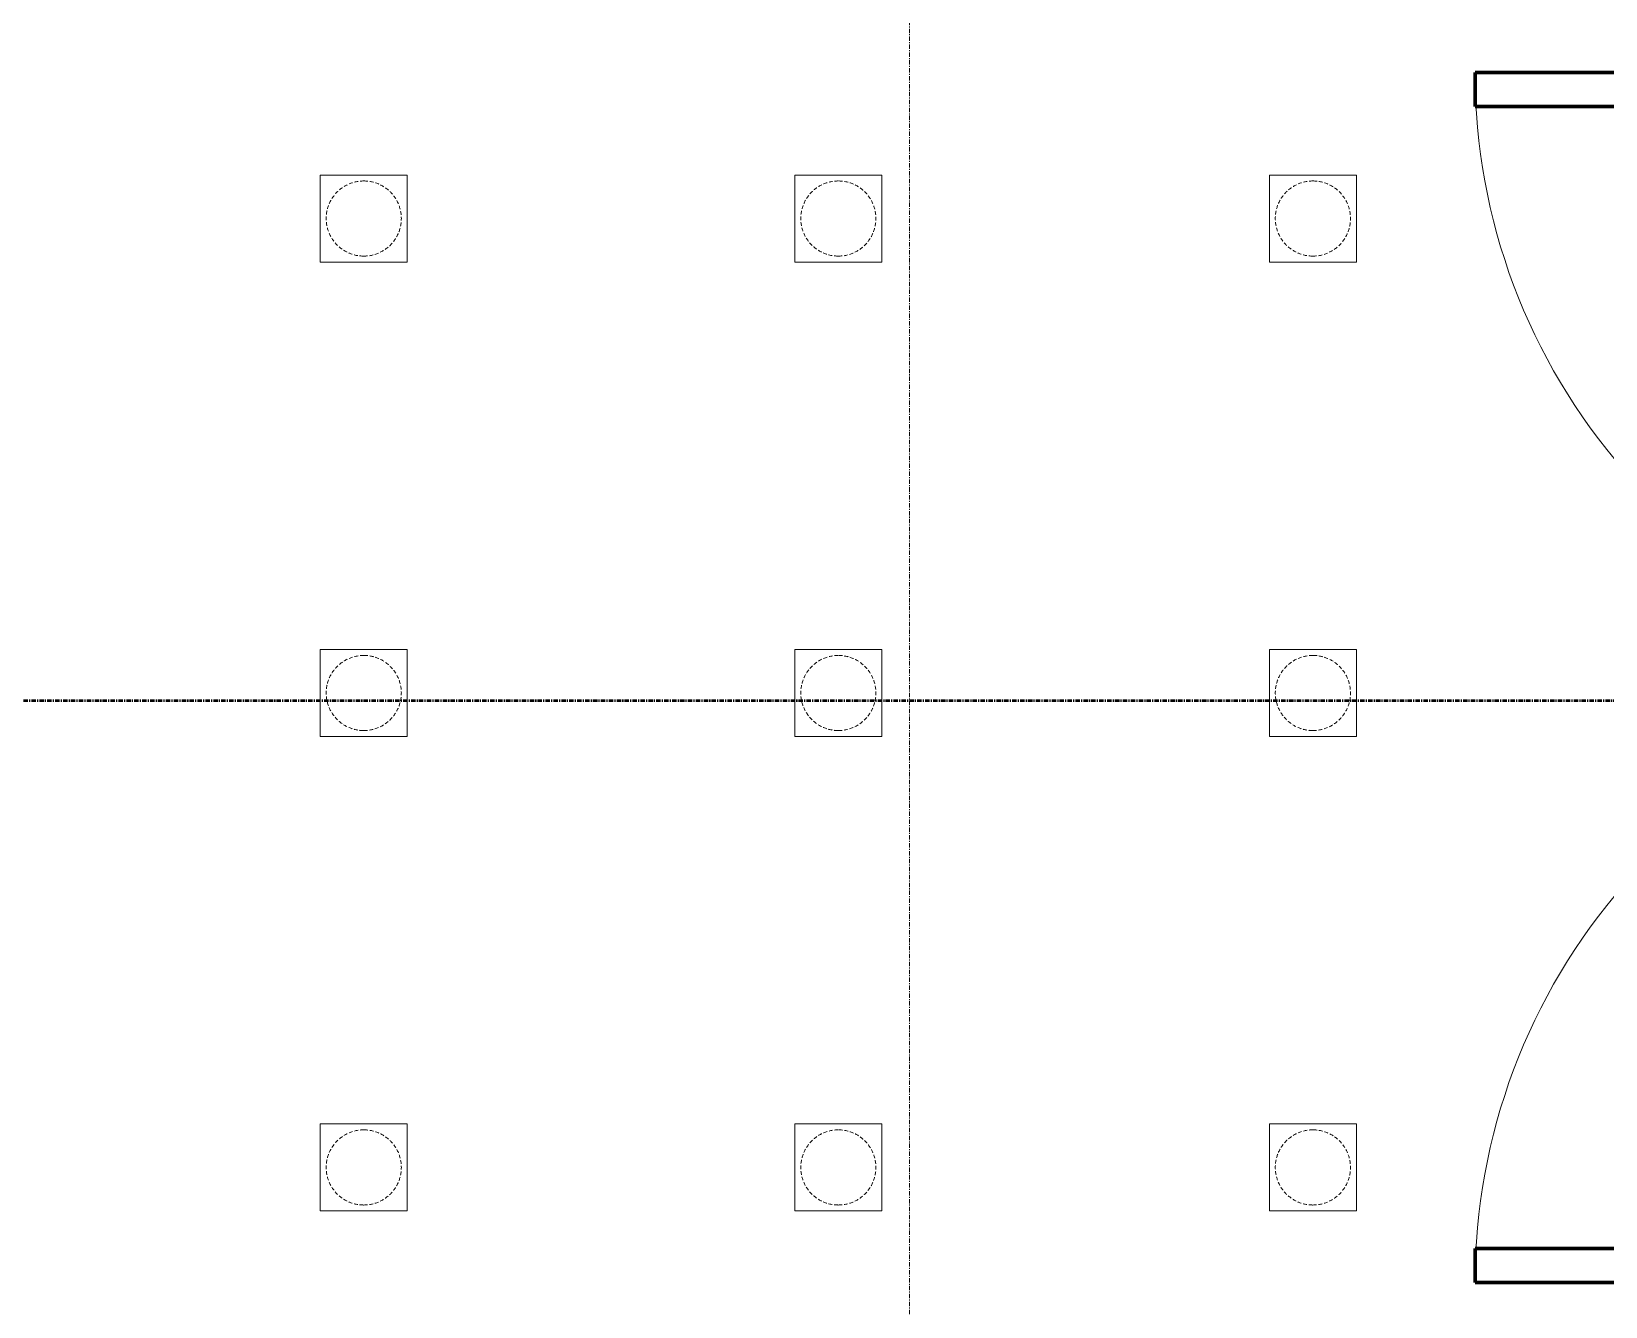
# Model space of a CAD drawing. Header units: millimetres. Extents: x -794868 to -715506, y -16735 to 22434.
# Drawn here: x -722992 to -721002, y 4374 to 5986 of the extents above; entities that cross this region are included whole.
import ezdxf
from ezdxf.xclip import XClip

# ---------------------------------------------------------------- set-up
doc = ezdxf.new("R2010")
doc.units = ezdxf.units.MM
doc.header["$XCLIPFRAME"] = 0
doc.linetypes.add('DPA_Grid _ Level 100', pattern=[10, 5.5, -1.6, 1.3, -1.6])
doc.linetypes.add('Hidden', pattern=[7.2, 4.7, -2.5])
for name, color, linetype, lineweight in [('A-DETL-MBND', 2, 'Hidden', 9), ('A-DOOR', 3, 'Continuous', 70), ('A-DOOR-E', 2, 'Continuous', 25), ('G-ANNO-SECL', 3, 'Continuous', 9), ('S-GRID', 251, 'Continuous', 9)]:
    doc.layers.add(name, color=color, linetype=linetype, lineweight=lineweight)

# ---------------------------------------------------------------- blocks, each defined once
blk = doc.blocks.new('DPA_DR-DB-SW _REVERSE_ - D22_1600x2550 mm-13936662-4262-01 ENLARGED UPPER PLATFORM LEVEL - REFLECTED CEILING PLAN - SHEET 3')
at = {"layer": 'A-DOOR'}
for p, q in [((-765, -682.3), (-765, -871.3)), ((-722, -871.3), (-722, -682.3)), ((722, -871.3), (722, -682.3)), ((765, -682.3), (765, -871.3)), ((-765, -871.3), (-722, -871.3)), ((765, -871.3), (722, -871.3))]:
    blk.add_line(p, q, dxfattribs=at)
at = {"layer": 'A-DOOR-E', "lineweight": 9}
for centre, start, end in [((-765, -106.3), 270, 311.1377), ((765, -106.3), 228.8623, 270)]:
    blk.add_arc(centre, 765, start, end, dxfattribs=at)
blk = doc.blocks.new('*U1978')
at = {"layer": 'S-GRID', "linetype": 'DPA_Grid _ Level 100'}
blk.add_line((22800, -19375), (22800, 17498.2), dxfattribs=at)
blk = doc.blocks.new('Pedestal GSL - Pedestal GSL-18587400-4160-01 UPPER PLATFORM LEVEL - REFLECTED CEILING PLAN')
at = {"layer": 'A-DETL-MBND'}
for p, q in [((55, 55), (-55, 55)), ((-55, 55), (-55, -55)), ((-55, -55), (-55, 55)), ((-55, 55), (55, 55)), ((55, -55), (55, 55)), ((55, 55), (55, -55)), ((-55, -55), (55, -55)), ((55, -55), (-55, -55))]:
    blk.add_line(p, q, dxfattribs=at)
for start, end in [(360, 180), (0, 180), (180, 360), (180, 360)]:
    blk.add_arc((0, 0), 47.5, start, end, dxfattribs=at)
blk = doc.blocks.new('C-1-PP19-AR-4160-01-B_20250902-175713_EXDOWNLIGHT')
at = {"layer": 'A-DETL-MBND', "rotation": 270}
for p in [(22110.1, 2170.4), (22710.1, 2170.4), (23310.1, 2170.4), (22110.1, 1570.4), (22710.1, 1570.4), (23310.1, 1570.4), (22110.1, 970.4), (22710.1, 970.4), (23310.1, 970.4)]:
    blk.add_blockref('Pedestal GSL - Pedestal GSL-18587400-4160-01 UPPER PLATFORM LEVEL - REFLECTED CEILING PLAN', p, dxfattribs=at)

msp = doc.modelspace()

# ---------------------------------------------------------------- linework, layer by layer
at = {"layer": 'G-ANNO-SECL', "linetype": 'DPA_Grid _ Level 100', "lineweight": 50}
msp.add_line((-792512.5, 5139.9), (-718440.1, 5139.9), dxfattribs=at)

# ---------------------------------------------------------------- block references
msp.add_blockref('*U1978', (-744682.4, 3579))
ref = msp.add_blockref('C-1-PP19-AR-4160-01-B_20250902-175713_EXDOWNLIGHT', (-744682.4, 3579))
XClip(ref).set_block_clipping_path([(-45801.3280238605, -9620.0077451947), (23704.0078937773, 10334.9999958097)])
at = {"layer": 'A-DOOR-E', "rotation": 270}
msp.add_blockref('DPA_DR-DB-SW _REVERSE_ - D22_1600x2550 mm-13936662-4262-01 ENLARGED UPPER PLATFORM LEVEL - REFLECTED CEILING PLAN - SHEET 3', (-720296, 5169), dxfattribs=at)

doc.saveas('drawing.dxf')
